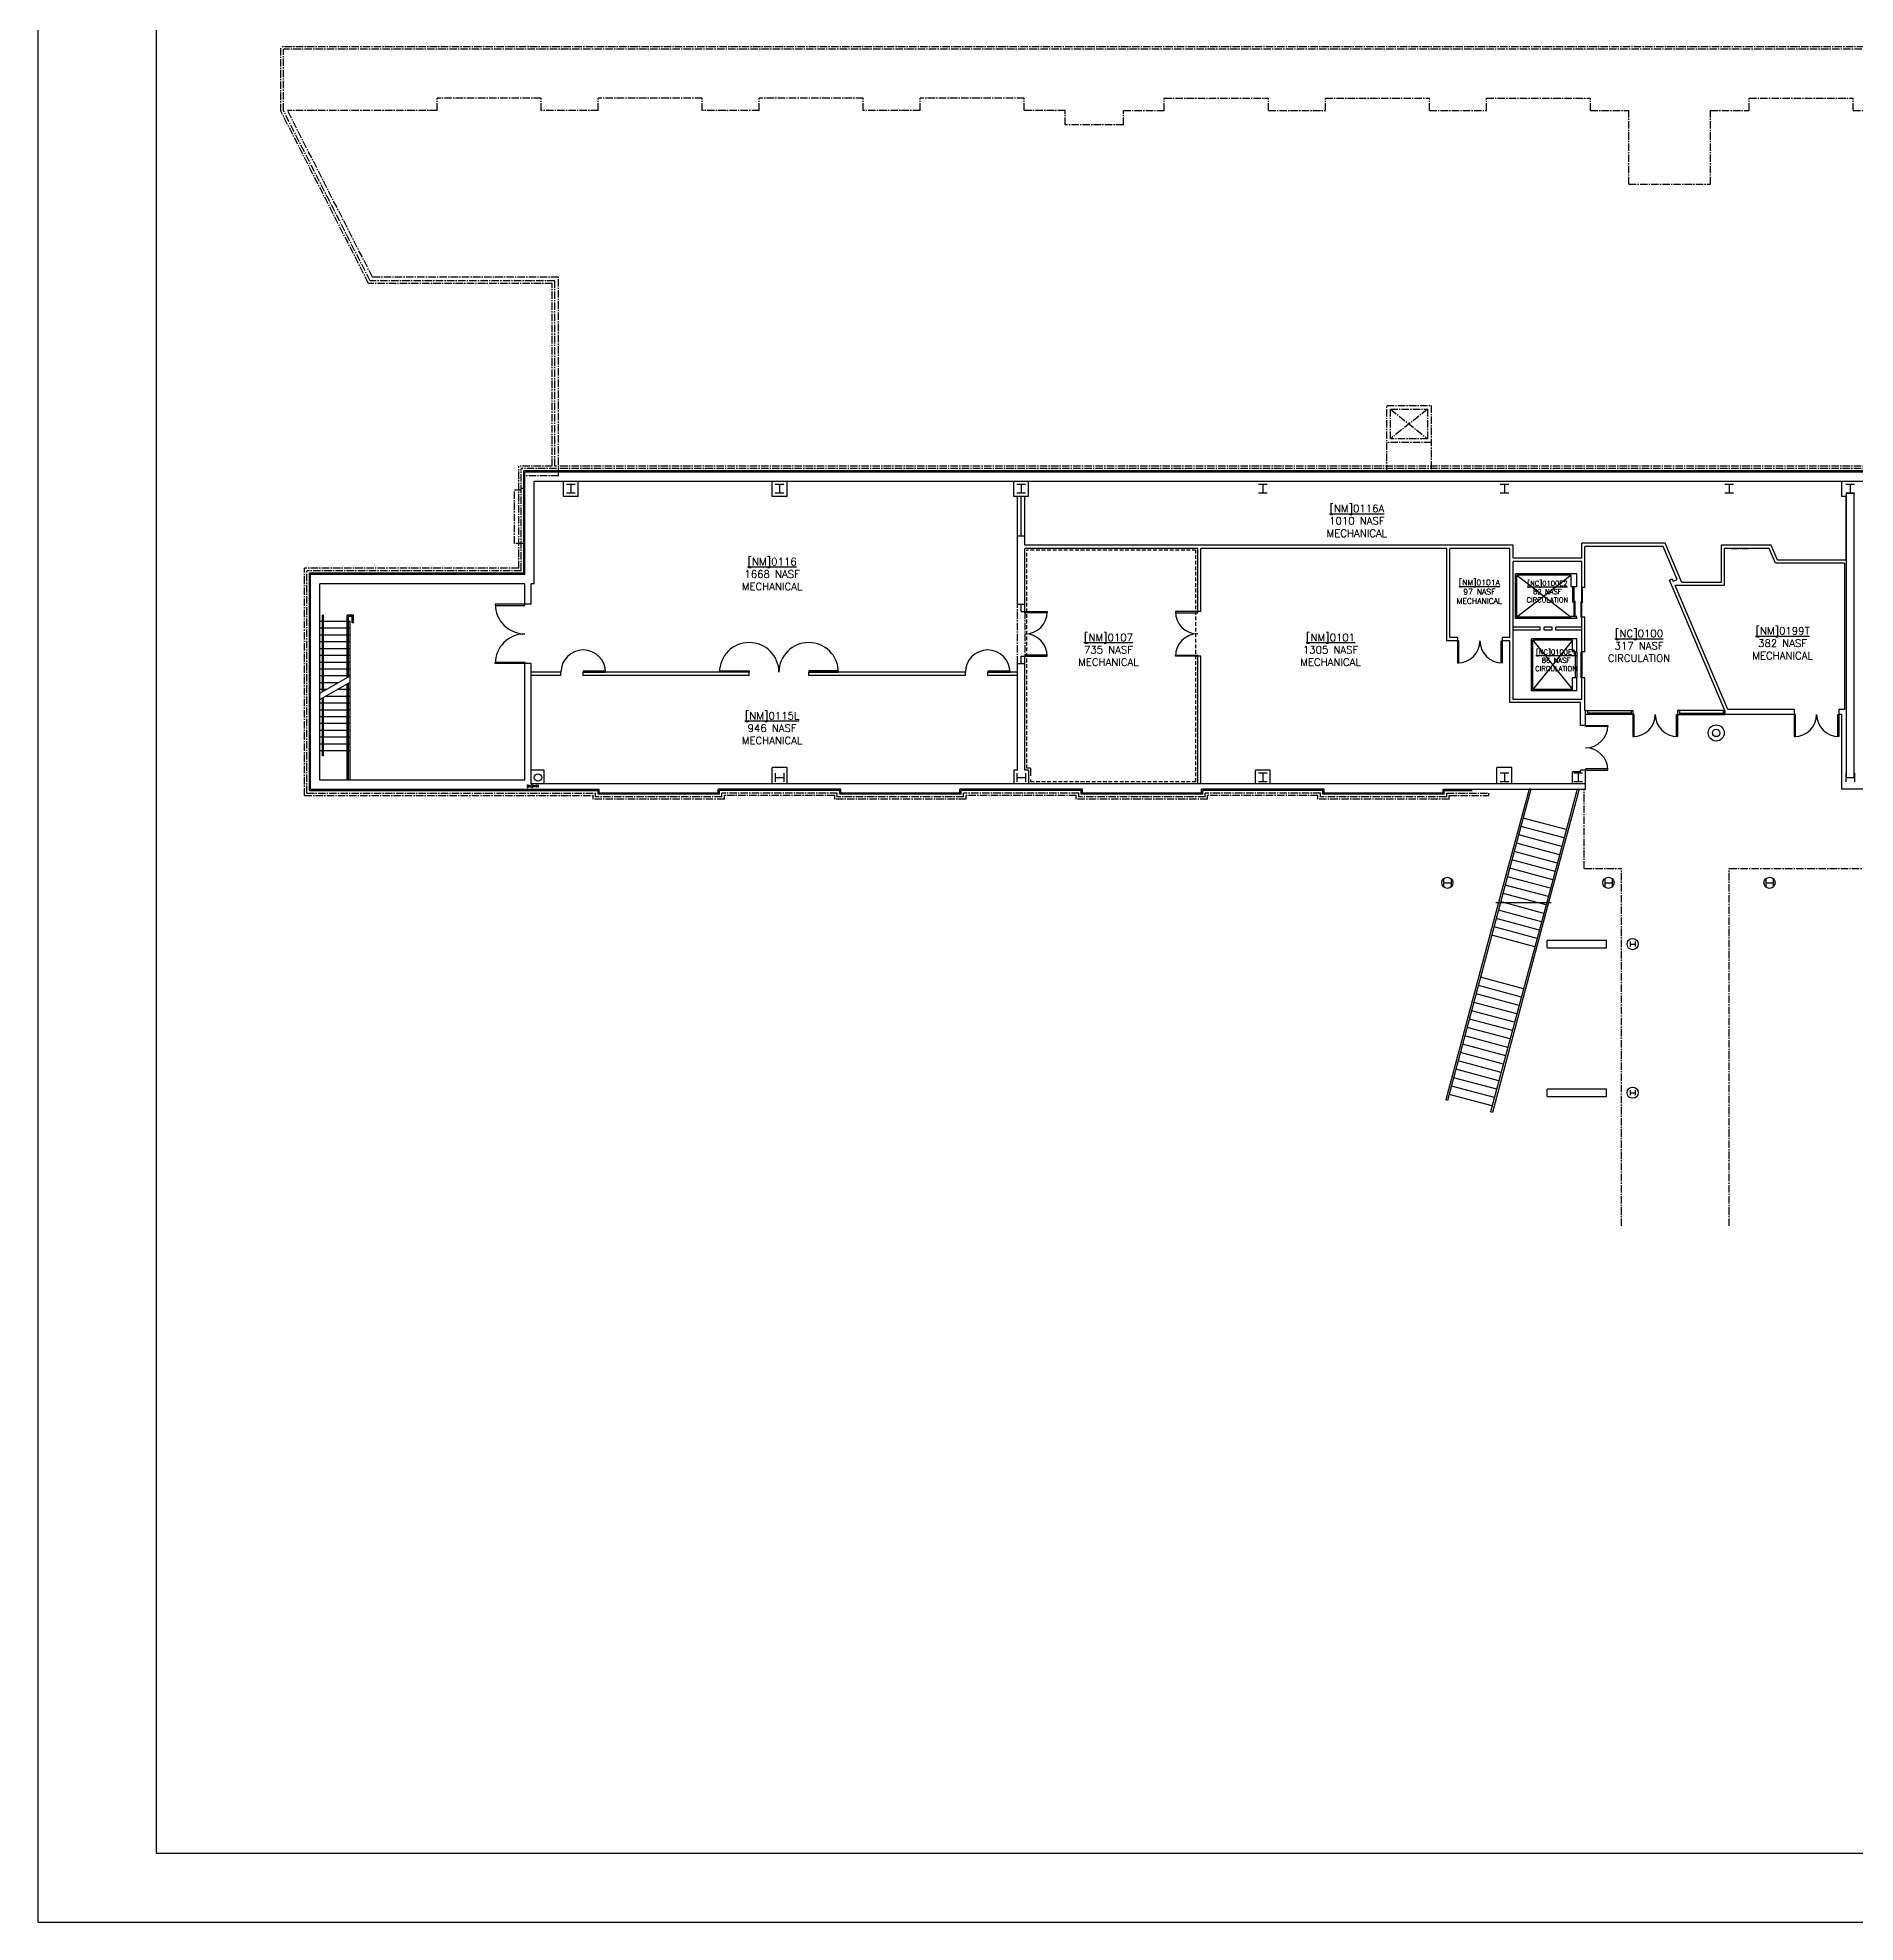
# Model space of a CAD drawing. Header units: inches. Extents: x 602 to 6718, y 611 to 5198.
# Drawn here: x 602 to 3536, y 611 to 3655 of the extents above; entities that cross this region are included whole.
import ezdxf
from ezdxf.enums import TextEntityAlignment as Align

# ---------------------------------------------------------------- set-up
doc = ezdxf.new("R2010")
doc.units = ezdxf.units.IN
doc.header["$LTSCALE"] = 48
doc.header["$MEASUREMENT"] = 0
for name, pattern in [('CENTER2', [1.125, 0.75, -0.125, 0.125, -0.125]), ('HIDDEN', [0.375, 0.25, -0.125]), ('HIDDEN2', [0.1875, 0.125, -0.0625])]:
    doc.linetypes.add(name, pattern=pattern)
for name, color, linetype in [('a-anno-mtlb', 7, 'Continuous'), ('a-area-iden', 7, 'Continuous'), ('a-clng', 20, 'Continuous'), ('a-cols', 1, 'Continuous'), ('a-door', 3, 'Continuous'), ('a-flor-evtr', 3, 'Continuous'), ('a-flor-hral', 4, 'Continuous'), ('a-flor-strs', 9, 'Continuous'), ('a-glaz', 5, 'Continuous'), ('a-wall', 7, 'Continuous')]:
    doc.layers.add(name, color=color, linetype=linetype)
doc.styles.get("Standard").update_dxf_attribs({"font": 'romans.shx'})

# ---------------------------------------------------------------- blocks, each defined once
blk = doc.blocks.new('A-ANNO-MTLB')
at = {"layer": 'a-anno-mtlb'}
for points in [[(5460.6, 4095.5), (0, 4095.5), (0, 0), (5460.6, 0)], [(170.6, 99.5), (5375.3, 99.5), (5375.3, 3995.9), (170.6, 3995.9)]]:
    blk.add_lwpolyline(points, close=True, dxfattribs=at)
for tag, height, p in [('SYSTEM', 56.9, (5218.6, 3186.2)), ('ADDRESS', 28.4, (5336.8, 3182.1)), ('SCALE', 28.4, (5250.6, 2258.1)), ('DATE', 28.4, (5337.2, 2251.5)), ('BLDG_ID', 28.4, (5342.9, 1750.3)), ('BLDG_NAME', 56.9, (5221.1, 1198.2)), ('FLOOR_ID', 28.4, (5342.9, 1187)), ('FLOOR_NAME', 28.4, (5338, 698.6))]:
    blk.add_attdef(tag, text='', height=height, rotation=90, dxfattribs=at).set_placement(p, align=Align.MIDDLE_CENTER)
blk.add_attdef('NUMBER', text='', height=51.8, dxfattribs=at).set_placement((5264.6, 215.3), align=Align.MIDDLE_CENTER)

msp = doc.modelspace()

# ---------------------------------------------------------------- linework, layer by layer
at = {"layer": 'a-clng', "linetype": 'CENTER2', "ltscale": 0.333333}
for p, q in [((5998.9, 3640), (994.9, 3640)), ((994.9, 3536), (994.9, 3640)), ((5994.9, 3636), (998.9, 3636)), ((998.9, 3537), (998.9, 3636)), ((1136.5, 3258), (994.9, 3536)), ((1139, 3262), (998.9, 3537)), ((1246.9, 3537), (1005.6, 3537)), ((1142.7, 3268), (1005.6, 3537)), ((1246.9, 3537), (1246.9, 3557)), ((1414.9, 3557), (1246.9, 3557)), ((1414.9, 3537), (1414.9, 3557)), ((1506.9, 3537), (1414.9, 3537)), ((1506.9, 3537), (1506.9, 3557)), ((1674.9, 3557), (1506.9, 3557)), ((1674.9, 3537), (1674.9, 3557)), ((1766.9, 3537), (1674.9, 3537)), ((1766.9, 3537), (1766.9, 3557)), ((1934.9, 3557), (1766.9, 3557)), ((1934.9, 3537), (1934.9, 3557)), ((2026.9, 3537), (1934.9, 3537)), ((2026.9, 3537), (2026.9, 3557)), ((2194.9, 3557), (2026.9, 3557)), ((2194.9, 3537), (2194.9, 3557)), ((2260.9, 3537), (2194.9, 3537)), ((2260.9, 3514), (2260.9, 3537)), ((2354.9, 3514), (2354.9, 3537)), ((2354.9, 3514), (2354.9, 3537)), ((2354.9, 3537), (2420.9, 3537)), ((2420.9, 3537), (2420.9, 3557)), ((2420.9, 3557), (2588.9, 3557)), ((2588.9, 3537), (2588.9, 3557)), ((2588.9, 3537), (2680.9, 3537)), ((2680.9, 3537), (2680.9, 3557)), ((2680.9, 3557), (2848.9, 3557)), ((2848.9, 3537), (2848.9, 3557)), ((2848.9, 3537), (2940.9, 3537)), ((2940.9, 3537), (2940.9, 3557)), ((2940.9, 3557), (3108.9, 3557)), ((3108.9, 3537), (3108.9, 3557)), ((3108.9, 3537), (3170.9, 3537)), ((3170.9, 3418), (3170.9, 3537)), ((3302.9, 3537), (3364.9, 3537)), ((3302.9, 3418), (3302.9, 3537)), ((3364.9, 3537), (3364.9, 3557)), ((3364.9, 3557), (3532.9, 3557)), ((3532.9, 3537), (3532.9, 3557)), ((3532.9, 3537), (3624.9, 3537)), ((2354.9, 3514), (2260.9, 3514)), ((3170.9, 3418), (3302.9, 3418)), ((1432.9, 3258), (1136.5, 3258)), ((1436.9, 3262), (1139, 3262)), ((1442.9, 3268), (1142.7, 3268)), ((1432.9, 2963), (1432.9, 3258)), ((1436.9, 2963), (1436.9, 3262)), ((1442.9, 2947), (1442.9, 3268)), ((2779.9, 3061), (2851.9, 3061)), ((2779.9, 2953), (2779.9, 3061)), ((2785.9, 3055), (2845.9, 3007)), ((2845.9, 3055), (2785.9, 3007)), ((2785.9, 3055), (2845.9, 3055)), ((2785.9, 3007), (2785.9, 3055)), ((2845.9, 3055), (2845.9, 3007)), ((2851.9, 3061), (2851.9, 2953)), ((2851.9, 3001), (2779.9, 3001)), ((2845.9, 3007), (2785.9, 3007)), ((1378.9, 2798), (1378.9, 2963)), ((1432.9, 2963), (1378.9, 2963)), ((3761.9, 2959), (1382.9, 2959)), ((1382.9, 2794), (1382.9, 2959)), ((3761.9, 2963), (1436.9, 2963)), ((1371.9, 2838), (1371.9, 2924)), ((1382.9, 2924), (1371.9, 2924)), ((1386.9, 2927), (1382.9, 2927)), ((1442.9, 2947), (1386.9, 2947)), ((1386.9, 2838), (1371.9, 2838)), ((3335.9, 2830), (3363.9, 2830)), ((1032.9, 2431), (1032.9, 2798)), ((1378.9, 2798), (1032.9, 2798)), ((1036.9, 2435), (1036.9, 2794)), ((1382.9, 2794), (1036.9, 2794)), ((2183.9, 2644), (2183.9, 2740)), ((2195.9, 2728), (2195.9, 2656)), ((1036.9, 2435), (1502.9, 2435)), ((1502.9, 2429), (1502.9, 2435)), ((1892.9, 2435), (1706.9, 2435)), ((1706.9, 2429), (1706.9, 2435)), ((1892.9, 2429), (1892.9, 2435)), ((2282.9, 2435), (2096.9, 2435)), ((2096.9, 2429), (2096.9, 2435)), ((2282.9, 2429), (2282.9, 2435)), ((2486.9, 2429), (2486.9, 2435)), ((2672.9, 2435), (2486.9, 2435)), ((2672.9, 2429), (2672.9, 2435)), ((2876.9, 2429), (2876.9, 2435)), ((2876.9, 2435), (2944.9, 2435)), ((2944.9, 2431), (2944.9, 2435)), ((3098.9, 2313), (3098.9, 2441)), ((1032.9, 2431), (1498.9, 2431)), ((1498.9, 2425), (1498.9, 2431)), ((1710.9, 2425), (1498.9, 2425)), ((1706.9, 2429), (1502.9, 2429)), ((1888.9, 2431), (1710.9, 2431)), ((1710.9, 2425), (1710.9, 2431)), ((1888.9, 2425), (1888.9, 2431)), ((2100.9, 2425), (1888.9, 2425)), ((2096.9, 2429), (1892.9, 2429)), ((2278.9, 2431), (2100.9, 2431)), ((2100.9, 2425), (2100.9, 2431)), ((2278.9, 2425), (2278.9, 2431)), ((2490.9, 2425), (2278.9, 2425)), ((2486.9, 2429), (2282.9, 2429)), ((2490.9, 2425), (2490.9, 2431)), ((2668.9, 2431), (2490.9, 2431)), ((2668.9, 2425), (2668.9, 2431)), ((2880.9, 2425), (2668.9, 2425)), ((2876.9, 2429), (2672.9, 2429)), ((2880.9, 2425), (2880.9, 2431)), ((2880.9, 2431), (2944.9, 2431)), ((3098.9, 2313), (3158.9, 2313)), ((3158.9, 1736), (3158.9, 2313)), ((3332.9, 1736), (3332.9, 2313)), ((3332.9, 2313), (3675.9, 2313))]:
    msp.add_line(p, q, dxfattribs=at)
at = {"layer": 'a-clng', "linetype": 'HIDDEN2'}
for p, q in [((2471.9, 2827), (2198.9, 2827)), ((2198.9, 2475), (2198.9, 2827)), ((2471.9, 2453), (2471.9, 2827)), ((2204.9, 2475), (2198.9, 2475)), ((2471.9, 2453), (2204.9, 2453))]:
    msp.add_line(p, q, dxfattribs=at)
at = {"layer": 'a-clng', "linetype": 'HIDDEN'}
msp.add_line((2204.9, 2475), (2204.9, 2453), dxfattribs=at)
at = {"layer": 'a-cols'}
for p, q in [((1469.9, 2933), (1455.9, 2933)), ((1462.9, 2933), (1462.9, 2919)), ((1806.9, 2933), (1792.9, 2933)), ((1799.9, 2933), (1799.9, 2919)), ((2196.9, 2933), (2182.9, 2933)), ((2189.9, 2933), (2189.9, 2919)), ((2586.9, 2933), (2572.9, 2933)), ((2579.9, 2933), (2579.9, 2919)), ((2976.9, 2933), (2962.9, 2933)), ((2969.9, 2933), (2969.9, 2919)), ((3339.9, 2933), (3325.9, 2933)), ((3332.9, 2933), (3332.9, 2919)), ((3534.9, 2933), (3520.9, 2933)), ((3527.9, 2933), (3527.9, 2919)), ((1469.9, 2919), (1455.9, 2919)), ((1806.9, 2919), (1792.9, 2919)), ((2196.9, 2919), (2182.9, 2919)), ((2586.9, 2919), (2572.9, 2919)), ((2976.9, 2919), (2962.9, 2919)), ((3339.9, 2919), (3325.9, 2919)), ((3534.9, 2919), (3520.9, 2919)), ((1792.9, 2467), (1792.9, 2453)), ((1806.9, 2467), (1806.9, 2453)), ((2182.9, 2467), (2182.9, 2453)), ((2196.9, 2467), (2196.9, 2453)), ((2586.9, 2467), (2572.9, 2467)), ((2579.9, 2467), (2579.9, 2453)), ((2976.9, 2467), (2962.9, 2467)), ((2969.9, 2467), (2969.9, 2453)), ((3095.9, 2467), (3081.9, 2467)), ((3088.9, 2467), (3088.9, 2453)), ((3520.9, 2467), (3520.9, 2453)), ((3534.9, 2467), (3534.9, 2453)), ((1792.9, 2460), (1806.9, 2460)), ((2182.9, 2460), (2196.9, 2460)), ((2586.9, 2453), (2572.9, 2453)), ((2976.9, 2453), (2962.9, 2453)), ((3095.9, 2453), (3081.9, 2453)), ((3520.9, 2460), (3534.9, 2460)), ((2871.9, 2296), (2871.9, 2284)), ((2871.9, 2290), (2883.9, 2290)), ((2883.9, 2296), (2883.9, 2284)), ((3131.9, 2296), (3131.9, 2284)), ((3131.9, 2290), (3143.9, 2290)), ((3143.9, 2296), (3143.9, 2284)), ((3391.9, 2296), (3391.9, 2284)), ((3391.9, 2290), (3403.9, 2290)), ((3403.9, 2296), (3403.9, 2284)), ((3172.9, 2195), (3172.9, 2187)), ((3180.9, 2195), (3180.9, 2187)), ((3172.9, 2191), (3180.9, 2191)), ((3172.9, 1955), (3172.9, 1947)), ((3172.9, 1951), (3180.9, 1951)), ((3180.9, 1955), (3180.9, 1947))]:
    msp.add_line(p, q, dxfattribs=at)
for centre, radius in [((3311.9, 2532), 13), ((3311.9, 2532), 6), ((1409.9, 2460), 6), ((2877.9, 2290), 9), ((3137.9, 2290), 9), ((3397.9, 2290), 9), ((3176.9, 2191), 9), ((3176.9, 1951), 9)]:
    msp.add_circle(centre, radius, dxfattribs=at)
at = {"layer": 'a-door'}
for p, q in [((1388.9, 2740), (1340.9, 2740)), ((1340.9, 2740), (1340.9, 2737.6)), ((1388.9, 2737.6), (1388.9, 2740)), ((3080.4, 2743), (3080.4, 2768)), ((3080.4, 2768), (3082.4, 2768)), ((3080.4, 2743), (3082.4, 2743)), ((3082.4, 2720), (3082.4, 2768)), ((3082.4, 2745), (3084.4, 2745)), ((3084.4, 2720), (3084.4, 2745)), ((3093.9, 2719), (3093.9, 2744)), ((3094.9, 2744), (3093.9, 2744)), ((3094.9, 2719), (3094.9, 2767)), ((3095.9, 2767), (3094.9, 2767)), ((3095.9, 2742), (3094.9, 2742)), ((3095.9, 2742), (3095.9, 2767)), ((1340.9, 2737.6), (1388.9, 2737.6)), ((2195.9, 2728), (2231.9, 2728)), ((2195.9, 2726.2), (2195.9, 2728)), ((2231.9, 2726.2), (2195.9, 2726.2)), ((2231.9, 2728), (2231.9, 2726.2)), ((2474.9, 2728), (2438.9, 2728)), ((2438.9, 2728), (2438.9, 2726.2)), ((2438.9, 2726.2), (2474.9, 2726.2)), ((2474.9, 2726.2), (2474.9, 2728)), ((3082.4, 2720), (3084.4, 2720)), ((3094.9, 2719), (3093.9, 2719)), ((2894.4, 2681), (2894.4, 2645)), ((2896.2, 2681), (2894.4, 2681)), ((2896.2, 2645), (2896.2, 2681)), ((2964.6, 2645), (2964.6, 2681)), ((2964.6, 2681), (2966.4, 2681)), ((2966.4, 2681), (2966.4, 2645)), ((2231.9, 2657.8), (2195.9, 2657.8)), ((2195.9, 2657.8), (2195.9, 2656)), ((2195.9, 2656), (2231.9, 2656)), ((2231.9, 2656), (2231.9, 2657.8)), ((2438.9, 2656), (2438.9, 2657.8)), ((2438.9, 2657.8), (2474.9, 2657.8)), ((2474.9, 2656), (2438.9, 2656)), ((2474.9, 2657.8), (2474.9, 2656)), ((3084.9, 2663), (3086.9, 2663)), ((3084.9, 2621), (3084.9, 2663)), ((3086.9, 2663), (3086.9, 2621)), ((3093.9, 2663), (3094.9, 2663)), ((3093.9, 2621), (3093.9, 2663)), ((3094.9, 2663), (3094.9, 2621)), ((1340.9, 2644), (1340.9, 2646.4)), ((1340.9, 2646.4), (1388.9, 2646.4)), ((1388.9, 2644), (1340.9, 2644)), ((1388.9, 2646.4), (1388.9, 2644)), ((1518.9, 2631.8), (1482.9, 2631.8)), ((1482.9, 2631.8), (1482.9, 2630)), ((1482.9, 2630), (1518.9, 2630)), ((1518.9, 2630), (1518.9, 2631.8)), ((1702.9, 2630), (1702.9, 2632.4)), ((1702.9, 2632.4), (1750.9, 2632.4)), ((1750.9, 2630), (1702.9, 2630)), ((1750.9, 2632.4), (1750.9, 2630)), ((1894.9, 2632.4), (1846.9, 2632.4)), ((1846.9, 2632.4), (1846.9, 2630)), ((1846.9, 2630), (1894.9, 2630)), ((1894.9, 2630), (1894.9, 2632.4)), ((2171.9, 2631.8), (2135.9, 2631.8)), ((2135.9, 2631.8), (2135.9, 2630)), ((2135.9, 2630), (2171.9, 2630)), ((2171.9, 2630), (2171.9, 2631.8)), ((2894.4, 2645), (2896.2, 2645)), ((2966.4, 2645), (2964.6, 2645)), ((3086.9, 2621), (3084.9, 2621)), ((3094.9, 2621), (3093.9, 2621)), ((3177.4, 2562), (3177.4, 2526)), ((3179.2, 2562), (3177.4, 2562)), ((3179.2, 2526), (3179.2, 2562)), ((3247.6, 2526), (3247.6, 2562)), ((3247.6, 2562), (3249.4, 2562)), ((3249.4, 2562), (3249.4, 2526)), ((3437.9, 2562), (3437.9, 2526)), ((3439.7, 2562), (3437.9, 2562)), ((3439.7, 2526), (3439.7, 2562)), ((3508.1, 2526), (3508.1, 2562)), ((3508.1, 2562), (3509.9, 2562)), ((3509.9, 2562), (3509.9, 2526)), ((3100.9, 2544), (3136.9, 2544)), ((3100.9, 2542.2), (3100.9, 2544)), ((3136.9, 2542.2), (3100.9, 2542.2)), ((3136.9, 2544), (3136.9, 2542.2)), ((3177.4, 2526), (3179.2, 2526)), ((3249.4, 2526), (3247.6, 2526)), ((3437.9, 2526), (3439.7, 2526)), ((3509.9, 2526), (3508.1, 2526)), ((3136.9, 2473.8), (3100.9, 2473.8)), ((3100.9, 2473.8), (3100.9, 2472)), ((3100.9, 2472), (3136.9, 2472)), ((3136.9, 2472), (3136.9, 2473.8))]:
    msp.add_line(p, q, dxfattribs=at)
for centre, radius, start, end in [((1388.9, 2740), 48, 180, 270), ((2195.9, 2728), 36, 270, 0), ((2474.9, 2728), 36, 180, 270), ((1388.9, 2644), 48, 90, 180), ((2195.9, 2656), 36, 0, 90), ((2474.9, 2656), 36, 90, 180), ((2894.4, 2681), 36, 270, 0), ((2966.4, 2681), 36, 180, 270), ((1482.9, 2630), 36, 0, 180), ((1750.9, 2630), 48, 0, 180), ((1846.9, 2630), 48, 0, 180), ((2135.9, 2630), 36, 0, 180), ((3177.4, 2562), 36, 270, 0), ((3249.4, 2562), 36, 180, 270), ((3437.9, 2562), 36, 270, 0), ((3509.9, 2562), 36, 180, 270), ((3100.9, 2544), 36, 270, 0), ((3100.9, 2472), 36, 0, 90)]:
    msp.add_arc(centre, radius, start, end, dxfattribs=at)
at = {"layer": 'a-flor-evtr'}
for p, q in [((2987.9, 2717), (2987.9, 2789)), ((3086.9, 2789), (2987.9, 2789)), ((3077.9, 2787), (2989.9, 2787)), ((2989.9, 2719), (2989.9, 2787)), ((3077.9, 2787), (2989.9, 2719)), ((2989.9, 2787), (3077.9, 2719)), ((3077.9, 2768), (3077.9, 2787)), ((3086.9, 2768), (3086.9, 2789)), ((3086.9, 2768), (3077.9, 2768)), ((3086.9, 2717), (2987.9, 2717)), ((3077.9, 2719), (2989.9, 2719)), ((3086.9, 2720), (3077.9, 2720)), ((3077.9, 2719), (3077.9, 2720)), ((3086.9, 2717), (3086.9, 2720)), ((3086.9, 2684), (3013.9, 2684)), ((3013.9, 2600), (3013.9, 2684)), ((3079.9, 2682), (3015.9, 2682)), ((3015.9, 2602), (3015.9, 2682)), ((3079.9, 2682), (3015.9, 2602)), ((3015.9, 2682), (3079.9, 2602)), ((3079.9, 2663), (3079.9, 2682)), ((3086.9, 2663), (3086.9, 2684)), ((3086.9, 2663), (3079.9, 2663)), ((3079.9, 2602), (3079.9, 2621)), ((3086.9, 2621), (3079.9, 2621)), ((3086.9, 2600), (3086.9, 2621)), ((3086.9, 2600), (3013.9, 2600)), ((3079.9, 2602), (3015.9, 2602))]:
    msp.add_line(p, q, dxfattribs=at)
at = {"layer": 'a-flor-hral'}
for p, q in [((1063.9, 2722), (1061.9, 2722)), ((1061.9, 2598.3), (1061.9, 2722)), ((1063.9, 2599.5), (1063.9, 2722)), ((1111.9, 2722), (1101.9, 2722)), ((1101.9, 2621.2), (1101.9, 2722)), ((1109.9, 2720), (1103.9, 2720)), ((1103.9, 2622.3), (1103.9, 2720)), ((1109.9, 2710), (1109.9, 2720)), ((1111.9, 2710), (1109.9, 2710)), ((1111.9, 2710), (1111.9, 2722)), ((2960.6, 2258), (2875.3, 1939.4)), ((2963.8, 2258), (2878.2, 1938.6)), ((3038.3, 2258), (2947.7, 1920)), ((3041.4, 2258), (2950.6, 1919.2)), ((2878.2, 1938.6), (2875.3, 1939.4)), ((2950.6, 1919.2), (2947.7, 1920))]:
    msp.add_line(p, q, dxfattribs=at)
at = {"layer": 'a-flor-hral', "ltscale": 0.333333}
for p, q in [((1061.9, 2495), (1061.9, 2588.3)), ((1063.9, 2495), (1063.9, 2589.5)), ((1101.9, 2456), (1101.9, 2611.2)), ((1103.9, 2456), (1103.9, 2612.3)), ((1063.9, 2495), (1061.9, 2495)), ((1103.9, 2456), (1101.9, 2456)), ((3009.7, 2441), (2960.6, 2258)), ((3012.8, 2441), (2963.8, 2258)), ((3012.8, 2441), (3009.7, 2441)), ((3087.3, 2441), (3038.3, 2258)), ((3090.4, 2441), (3041.4, 2258)), ((3087.3, 2441), (3090.4, 2441))]:
    msp.add_line(p, q, dxfattribs=at)
at = {"layer": 'a-flor-strs'}
for p, q in [((1061.9, 2712), (1057.9, 2712)), ((1101.9, 2712), (1063.9, 2712)), ((1106.9, 2712), (1103.9, 2712)), ((1061.9, 2701), (1057.9, 2701)), ((1061.9, 2690), (1057.9, 2690)), ((1061.9, 2679), (1057.9, 2679)), ((1101.9, 2701), (1063.9, 2701)), ((1101.9, 2690), (1063.9, 2690)), ((1101.9, 2679), (1063.9, 2679)), ((1106.9, 2701), (1103.9, 2701)), ((1106.9, 2690), (1103.9, 2690)), ((1106.9, 2679), (1103.9, 2679)), ((1061.9, 2668), (1057.9, 2668)), ((1061.9, 2657), (1057.9, 2657)), ((1101.9, 2668), (1063.9, 2668)), ((1101.9, 2657), (1063.9, 2657)), ((1106.9, 2668), (1103.9, 2668)), ((1106.9, 2657), (1103.9, 2657)), ((1061.9, 2646), (1057.9, 2646)), ((1061.9, 2635), (1057.9, 2635)), ((1057.9, 2596), (1106.9, 2624)), ((1061.9, 2624), (1057.9, 2624)), ((1101.9, 2646), (1063.9, 2646)), ((1101.9, 2635), (1063.9, 2635)), ((1101.9, 2624), (1063.9, 2624)), ((1106.9, 2646), (1103.9, 2646)), ((1106.9, 2635), (1103.9, 2635)), ((1106.9, 2624), (1103.9, 2624)), ((1057.9, 2586), (1106.9, 2614)), ((1061.9, 2613), (1057.9, 2613)), ((1061.9, 2602), (1057.9, 2602)), ((1087.6, 2613), (1063.9, 2613)), ((1068.4, 2602), (1063.9, 2602)), ((2956.2, 2258), (3045.4, 2258)), ((3033.6, 2240.7), (2969, 2258)), ((3037.3, 2254.2), (3023.1, 2258)), ((3026.4, 2213.6), (2956.9, 2232.3)), ((3030, 2227.2), (2960.5, 2245.8)), ((3019.2, 2186.6), (2949.6, 2205.2)), ((3022.8, 2200.1), (2953.2, 2218.8)), ((3001, 2119), (2931.5, 2137.6)), ((2993.8, 2091.9), (2924.2, 2110.6)), ((2997.4, 2105.5), (2927.9, 2124.1)), ((2982.9, 2051.4), (2913.4, 2070)), ((2986.5, 2064.9), (2917, 2083.5)), ((2990.2, 2078.4), (2920.6, 2097)), ((2975.7, 2024.3), (2906.1, 2043)), ((2979.3, 2037.8), (2909.7, 2056.5)), ((2968.4, 1997.3), (2898.9, 2015.9)), ((2972, 2010.8), (2902.5, 2029.4)), ((2961.2, 1970.2), (2891.6, 1988.9)), ((2964.8, 1983.8), (2895.3, 2002.4)), ((2950.3, 1929.7), (2880.8, 1948.3)), ((2953.9, 1943.2), (2884.4, 1961.8)), ((2957.6, 1956.7), (2888, 1975.3))]:
    msp.add_line(p, q, dxfattribs=at)
at = {"layer": 'a-flor-strs', "ltscale": 0.333333}
for p, q in [((1106.9, 2614), (1106.9, 2712)), ((1101.9, 2591), (1066.6, 2591)), ((1101.9, 2602), (1085.9, 2602)), ((1106.9, 2602), (1103.9, 2602)), ((1106.9, 2591), (1103.9, 2591)), ((1106.9, 2456), (1106.9, 2614)), ((1061.9, 2580), (1057.9, 2580)), ((1061.9, 2569), (1057.9, 2569)), ((1061.9, 2558), (1057.9, 2558)), ((1101.9, 2580), (1063.9, 2580)), ((1101.9, 2569), (1063.9, 2569)), ((1101.9, 2558), (1063.9, 2558)), ((1106.9, 2580), (1103.9, 2580)), ((1106.9, 2569), (1103.9, 2569)), ((1106.9, 2558), (1103.9, 2558)), ((1101.9, 2547), (1057.9, 2547)), ((1061.9, 2536), (1057.9, 2536)), ((1101.9, 2536), (1063.9, 2536)), ((1106.9, 2547), (1103.9, 2547)), ((1106.9, 2536), (1103.9, 2536)), ((1061.9, 2525), (1057.9, 2525)), ((1061.9, 2514), (1057.9, 2514)), ((1061.9, 2503), (1057.9, 2503)), ((1101.9, 2525), (1063.9, 2525)), ((1101.9, 2514), (1063.9, 2514)), ((1101.9, 2503), (1063.9, 2503)), ((1106.9, 2525), (1103.9, 2525)), ((1106.9, 2514), (1103.9, 2514)), ((1106.9, 2503), (1103.9, 2503))]:
    msp.add_line(p, q, dxfattribs=at)
at = {"layer": 'a-flor-strs', "ltscale": 0.4}
for p, q in [((3066.3, 2362.4), (2996.7, 2381)), ((3069.9, 2375.9), (3000.3, 2394.6)), ((3059, 2335.4), (2989.5, 2354)), ((3062.6, 2348.9), (2993.1, 2367.5)), ((3048.1, 2294.8), (2978.6, 2313.4)), ((3051.8, 2308.3), (2982.2, 2326.9)), ((3055.4, 2321.8), (2985.8, 2340.5)), ((3040.9, 2267.7), (2971.3, 2286.4)), ((3044.5, 2281.3), (2975, 2299.9)), ((2969, 2258), (2964.1, 2259.3)), ((3023.1, 2258), (2967.7, 2272.8))]:
    msp.add_line(p, q, dxfattribs=at)
at = {"layer": 'a-glaz'}
for p, q in [((3100.9, 2568), (3177.4, 2568)), ((3100.9, 2562), (3100.9, 2568)), ((3177.4, 2562), (3100.9, 2562)), ((3103.9, 2568), (3103.9, 2562)), ((3174.4, 2564), (3103.9, 2564)), ((3174.4, 2568), (3174.4, 2562)), ((3177.4, 2568), (3177.4, 2562)), ((3325.9, 2568), (3249.4, 2568)), ((3249.4, 2568), (3249.4, 2562)), ((3249.4, 2562), (3325.9, 2562)), ((3252.4, 2568), (3252.4, 2562)), ((3252.4, 2564), (3322.9, 2564)), ((3322.9, 2568), (3322.9, 2562)), ((3325.9, 2562), (3325.9, 2568))]:
    msp.add_line(p, q, dxfattribs=at)
at = {"layer": 'a-wall'}
for p, q in [((3761.9, 2955), (1386.9, 2955)), ((1386.9, 2790), (1386.9, 2955)), ((3761.9, 2953), (1388.9, 2953)), ((1388.9, 2788), (1388.9, 2953)), ((3788.9, 2938), (1403.9, 2938)), ((1403.9, 2773), (1403.9, 2938)), ((1450.9, 2914), (1450.9, 2938)), ((1474.9, 2914), (1474.9, 2938)), ((1787.9, 2914), (1787.9, 2938)), ((1811.9, 2914), (1811.9, 2938)), ((2177.9, 2914), (2177.9, 2938)), ((2201.9, 2914), (2201.9, 2938)), ((3513.9, 2938), (3513.9, 2914)), ((1474.9, 2914), (1450.9, 2914)), ((1811.9, 2914), (1787.9, 2914)), ((2201.9, 2914), (2177.9, 2914)), ((2183.9, 2740), (2183.9, 2914)), ((2189.9, 2850), (2189.9, 2914)), ((2195.9, 2835), (2195.9, 2914)), ((3520.9, 2914), (3513.9, 2914)), ((3520.9, 2914), (3520.9, 2811)), ((3521.9, 2919), (3521.9, 2460)), ((3521.9, 2919), (3533.9, 2919)), ((3533.9, 2919), (3533.9, 2460)), ((2195.9, 2850), (2183.9, 2850)), ((2983.9, 2835), (2195.9, 2835)), ((2983.9, 2814), (2983.9, 2835)), ((3229.7, 2838.2), (3094.9, 2838.2)), ((3094.9, 2814), (3094.9, 2838.2)), ((3226.4, 2833.2), (3099.9, 2833.2)), ((3099.9, 2767), (3099.9, 2833.2)), ((3249, 2779.8), (3226.4, 2833.2)), ((3256.5, 2775), (3229.7, 2838.2)), ((3319.9, 2835), (3319.9, 2775)), ((3400.5, 2835), (3319.9, 2835)), ((3410.7, 2811), (3400.5, 2835)), ((2474.9, 2830), (2195.9, 2830)), ((2195.9, 2728), (2195.9, 2830)), ((2474.9, 2728), (2474.9, 2830)), ((2876.9, 2830), (2479.9, 2830)), ((2479.9, 2728), (2479.9, 2830)), ((2876.9, 2681), (2876.9, 2830)), ((2881.9, 2686), (2881.9, 2830)), ((2978.9, 2830), (2881.9, 2830)), ((2978.9, 2686), (2978.9, 2830)), ((3094.9, 2814), (2983.9, 2814)), ((2983.9, 2586), (2983.9, 2809)), ((3094.9, 2809), (2983.9, 2809)), ((3094.9, 2767), (3094.9, 2809)), ((3397.2, 2830), (3324.9, 2830)), ((3324.9, 2830), (3324.9, 2770)), ((3407.4, 2806), (3397.2, 2830)), ((3518.9, 2806), (3407.4, 2806)), ((3520.9, 2811), (3410.7, 2811)), ((3518.9, 2806), (3518.9, 2570)), ((1040.9, 2439), (1040.9, 2790)), ((1386.9, 2790), (1040.9, 2790)), ((1042.9, 2441), (1042.9, 2788)), ((1388.9, 2788), (1042.9, 2788)), ((1057.9, 2456), (1057.9, 2773)), ((1388.9, 2773), (1057.9, 2773)), ((1388.9, 2740), (1388.9, 2773)), ((1403.9, 2773), (1398.9, 2773)), ((1398.9, 2740), (1398.9, 2773)), ((3236.4, 2778.8), (3241, 2780.7)), ((3325.9, 2568), (3236.4, 2778.8)), ((3242.6, 2777), (3241, 2780.7)), ((3242.6, 2777), (3249, 2779.8)), ((3330.5, 2570), (3245.6, 2770)), ((3324.9, 2770), (3245.6, 2770)), ((3319.9, 2775), (3256.5, 2775)), ((1398.9, 2740), (1388.9, 2740)), ((2183.9, 2740), (2195.9, 2740)), ((2189.9, 2728), (2189.9, 2740)), ((3099.9, 2767), (3094.9, 2767)), ((2189.9, 2728), (2195.9, 2728)), ((2479.9, 2728), (2474.9, 2728)), ((3099.9, 2719), (3094.9, 2719)), ((3094.9, 2663), (3094.9, 2719)), ((3099.9, 2663), (3099.9, 2719)), ((2894.4, 2681), (2876.9, 2681)), ((2894.4, 2686), (2881.9, 2686)), ((2894.4, 2686), (2894.4, 2681)), ((2978.9, 2686), (2966.4, 2686)), ((2966.4, 2686), (2966.4, 2681)), ((2978.9, 2681), (2966.4, 2681)), ((2978.9, 2581), (2978.9, 2681)), ((3027.9, 2703), (2983.9, 2703)), ((3027.9, 2698), (2983.9, 2698)), ((3027.9, 2698), (3027.9, 2703)), ((3033.9, 2698), (3033.9, 2703)), ((3046.9, 2703), (3033.9, 2703)), ((3046.9, 2698), (3033.9, 2698)), ((3046.9, 2698), (3046.9, 2703)), ((3094.9, 2703), (3052.9, 2703)), ((3052.9, 2698), (3052.9, 2703)), ((3094.9, 2698), (3052.9, 2698)), ((2189.9, 2656), (2195.9, 2656)), ((2189.9, 2644), (2189.9, 2656)), ((2195.9, 2472), (2195.9, 2656)), ((2474.9, 2450), (2474.9, 2656)), ((2479.9, 2656), (2474.9, 2656)), ((2479.9, 2450), (2479.9, 2656)), ((3099.9, 2663), (3094.9, 2663)), ((1388.9, 2456), (1388.9, 2644)), ((1398.9, 2644), (1388.9, 2644)), ((1398.9, 2450), (1398.9, 2644)), ((1446.9, 2630), (1398.9, 2630)), ((1446.9, 2625), (1398.9, 2625)), ((1446.9, 2625), (1446.9, 2630)), ((1482.9, 2625), (1482.9, 2630)), ((1750.9, 2630), (1482.9, 2630)), ((1750.9, 2625), (1482.9, 2625)), ((1750.9, 2625), (1750.9, 2630)), ((1846.9, 2625), (1846.9, 2630)), ((2099.9, 2630), (1846.9, 2630)), ((2099.9, 2625), (1846.9, 2625)), ((2099.9, 2625), (2099.9, 2630)), ((2183.9, 2630), (2135.9, 2630)), ((2135.9, 2625), (2135.9, 2630)), ((2183.9, 2625), (2135.9, 2625)), ((2183.9, 2472), (2183.9, 2644)), ((2183.9, 2644), (2195.9, 2644)), ((3094.9, 2586), (3094.9, 2621)), ((3099.9, 2621), (3094.9, 2621)), ((3099.9, 2568), (3099.9, 2621)), ((3092.9, 2581), (2978.9, 2581)), ((3094.9, 2586), (2983.9, 2586)), ((3092.9, 2544), (3092.9, 2581)), ((3100.9, 2568), (3099.9, 2568)), ((3100.9, 2544), (3100.9, 2568)), ((3325.9, 2568), (3325.9, 2562)), ((3437.9, 2562), (3325.9, 2562)), ((3437.9, 2570), (3330.5, 2570)), ((3437.9, 2570), (3437.9, 2562)), ((3518.9, 2570), (3509.9, 2570)), ((3509.9, 2570), (3509.9, 2562)), ((3513.9, 2562), (3509.9, 2562)), ((3513.9, 2562), (3513.9, 2441)), ((3100.9, 2544), (3092.9, 2544)), ((1419.9, 2472), (1398.9, 2472)), ((1419.9, 2450), (1419.9, 2472)), ((1811.9, 2476), (1787.9, 2476)), ((1787.9, 2450), (1787.9, 2476)), ((1811.9, 2450), (1811.9, 2476)), ((2177.9, 2472), (2177.9, 2450)), ((2183.9, 2472), (2177.9, 2472)), ((2201.9, 2472), (2195.9, 2472)), ((2201.9, 2472), (2201.9, 2450)), ((2591.9, 2472), (2567.9, 2472)), ((2567.9, 2450), (2567.9, 2472)), ((2591.9, 2450), (2591.9, 2472)), ((2981.9, 2476), (2957.9, 2476)), ((2957.9, 2450), (2957.9, 2476)), ((2981.9, 2450), (2981.9, 2476)), ((3092.9, 2469), (3079.9, 2469)), ((3079.9, 2450), (3079.9, 2469)), ((3092.9, 2469), (3092.9, 2472)), ((3100.9, 2472), (3092.9, 2472)), ((3100.9, 2441), (3100.9, 2472)), ((1040.9, 2439), (1506.9, 2439)), ((1042.9, 2441), (1508.9, 2441)), ((1388.9, 2456), (1057.9, 2456)), ((3100.9, 2450), (1398.9, 2450)), ((1506.9, 2433), (1506.9, 2439)), ((1508.9, 2435), (1508.9, 2441)), ((1700.9, 2435), (1508.9, 2435)), ((1898.9, 2441), (1700.9, 2441)), ((1700.9, 2435), (1700.9, 2441)), ((1896.9, 2439), (1702.9, 2439)), ((1702.9, 2433), (1702.9, 2439)), ((1896.9, 2433), (1896.9, 2439)), ((1898.9, 2435), (1898.9, 2441)), ((2090.9, 2435), (1898.9, 2435)), ((2288.9, 2441), (2090.9, 2441)), ((2090.9, 2435), (2090.9, 2441)), ((2286.9, 2439), (2092.9, 2439)), ((2092.9, 2433), (2092.9, 2439)), ((2286.9, 2433), (2286.9, 2439)), ((2288.9, 2435), (2288.9, 2441)), ((2480.9, 2435), (2288.9, 2435)), ((2480.9, 2435), (2480.9, 2441)), ((2678.9, 2441), (2480.9, 2441)), ((2482.9, 2433), (2482.9, 2439)), ((2676.9, 2439), (2482.9, 2439)), ((2676.9, 2433), (2676.9, 2439)), ((2678.9, 2435), (2678.9, 2441)), ((2870.9, 2435), (2678.9, 2435)), ((2870.9, 2435), (2870.9, 2441)), ((2870.9, 2441), (3100.9, 2441)), ((2872.9, 2433), (2872.9, 2439)), ((2872.9, 2439), (2917.9, 2439)), ((3674.9, 2441), (3513.9, 2441)), ((3521.9, 2460), (3533.9, 2460)), ((1702.9, 2433), (1506.9, 2433)), ((2092.9, 2433), (1896.9, 2433)), ((2482.9, 2433), (2286.9, 2433)), ((2872.9, 2433), (2676.9, 2433)), ((3134.9, 2197), (3038.9, 2197)), ((3038.9, 2185), (3038.9, 2197)), ((3134.9, 2185), (3134.9, 2197)), ((3038.9, 2185), (3134.9, 2185)), ((3134.9, 1957), (3038.9, 1957)), ((3038.9, 1945), (3038.9, 1957)), ((3134.9, 1945), (3134.9, 1957)), ((3038.9, 1945), (3134.9, 1945))]:
    msp.add_line(p, q, dxfattribs=at)

# ---------------------------------------------------------------- block references
at = {"layer": 'a-anno-mtlb', "xscale": 1.12, "yscale": 1.12, "zscale": 1.12}
msp.add_blockref('A-ANNO-MTLB', (602.3, 611.4), dxfattribs=at)

# ---------------------------------------------------------------- texts
at = {"layer": 'a-area-iden', "attachment_point": 5}
for s, insert, char_height in [('\\L[NM]0116A\\l\\P1010 NASF\\PMECHANICAL', (2731.8, 2874.4), 12), ('\\L[NM]0116\\l\\P1668 NASF\\PMECHANICAL', (1787.8, 2788.6), 12), ('\\L[NM]0101A\\l\\P97 NASF\\PMECHANICAL', (2929.5, 2760), 9), ('\\L[NC]0100E2\\l\\P82 NASF\\PCIRCULATION', (3039.3, 2760.2), 8), ('\\L[NM]0107\\l\\P735 NASF\\PMECHANICAL', (2330.8, 2666.3), 12), ('\\L[NM]0101\\l\\P1305 NASF\\PMECHANICAL', (2689.3, 2666.3), 12), ('\\L[NC]0100\\l\\P317 NASF\\PCIRCULATION', (3187.3, 2672.6), 12), ('\\L[NM]0199T\\l\\P382 NASF\\PMECHANICAL', (3419, 2676.8), 12), ('\\L[NC]0100E1\\l\\P86 NASF\\PCIRCULATION', (3053.3, 2649.2), 8), ('\\L[NM]0115L\\l\\P946 NASF\\PMECHANICAL', (1787.8, 2539.8), 12), ('[BG]0100', (1401.6, 2445.6), 3)]:
    msp.add_mtext(s, dxfattribs=dict(at, insert=insert, char_height=char_height))

doc.saveas('drawing.dxf')
